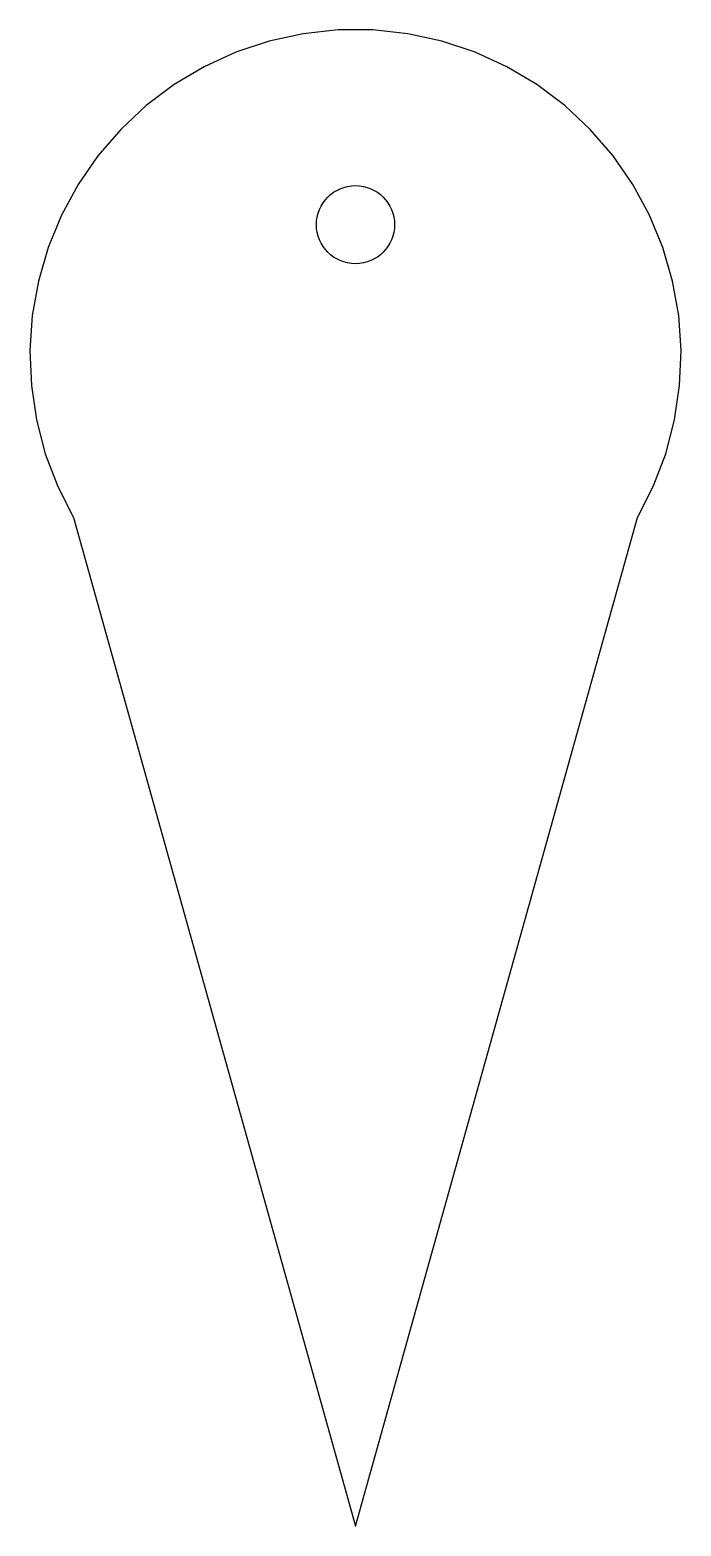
# Model space of a CAD drawing. Header units: millimetres. Extents: x -3.7 to 3.7, y -13.5 to 3.7.
import ezdxf

# ---------------------------------------------------------------- set-up
doc = ezdxf.new("R2010")
doc.units = ezdxf.units.MM
doc.layers.add('CUT_INNER', color=6, linetype='Continuous')
doc.layers.add('CUT_OUTER', color=1, linetype='Continuous')

msp = doc.modelspace()

# ---------------------------------------------------------------- linework, layer by layer
at = {"layer": 'CUT_INNER'}
msp.add_circle((0, 1.5), 0.45, dxfattribs=at)
at = {"layer": 'CUT_OUTER'}
msp.add_lwpolyline([(0, -13.5), (3.2476, -1.875), (3.4299, -1.5161), (3.5726, -1.1396), (3.6742, -0.7501), (3.7335, -0.3519), (3.7497, 0.0503), (3.7227, 0.452), (3.6528, 0.8485), (3.5407, 1.2352), (3.3879, 1.6076), (3.1961, 1.9615), (2.9674, 2.2928), (2.7045, 2.5977), (2.4105, 2.8727), (2.0886, 3.1145), (1.7427, 3.3205), (1.3767, 3.4881), (0.9949, 3.6156), (0.6015, 3.7014), (0.2013, 3.7446), (-0.2013, 3.7446), (-0.6015, 3.7014), (-0.9949, 3.6156), (-1.3767, 3.4881), (-1.7427, 3.3205), (-2.0886, 3.1145), (-2.4105, 2.8727), (-2.7045, 2.5977), (-2.9674, 2.2928), (-3.1961, 1.9615), (-3.3879, 1.6076), (-3.5407, 1.2352), (-3.6528, 0.8485), (-3.7227, 0.452), (-3.7497, 0.0503), (-3.7335, -0.3519), (-3.6742, -0.7501), (-3.5726, -1.1396), (-3.4299, -1.5161), (-3.2476, -1.875)], close=True, dxfattribs=at)

doc.saveas('drawing.dxf')
